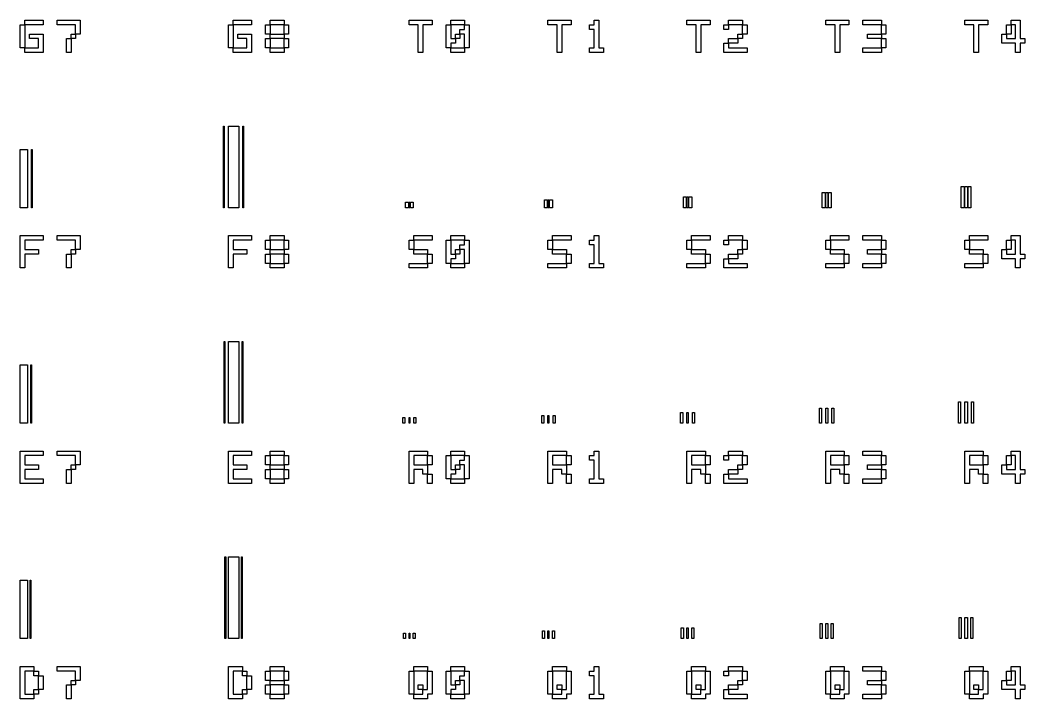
# Model space of a CAD drawing. Extents: x 0 to 3000, y 0 to 2000.
# Drawn here: x 750 to 1473, y 492 to 980 of the extents above; entities that cross this region are included whole.
import ezdxf

# ---------------------------------------------------------------- set-up
doc = ezdxf.new("R2010")
doc.units = 0
doc.layers.add('L1D0', color=1, linetype='CONTINUOUS')

msp = doc.modelspace()

# ---------------------------------------------------------------- linework, layer by layer
at = {"layer": 'L1D0'}
for points in [[(750, 960), (750, 963.333), (750, 966.667), (750, 970), (750, 973.333), (750, 976.667), (753.333, 976.667), (753.333, 973.333), (753.333, 970), (753.333, 966.667), (753.333, 963.333), (753.333, 960)], [(753.333, 976.667), (753.333, 980), (756.667, 980), (760, 980), (763.333, 980), (766.667, 980), (766.667, 976.667), (763.333, 976.667), (760, 976.667), (756.667, 976.667)], [(790, 970), (790, 973.333), (790, 976.667), (786.667, 976.667), (783.333, 976.667), (780, 976.667), (776.667, 976.667), (776.667, 980), (780, 980), (783.333, 980), (786.667, 980), (790, 980), (793.333, 980), (793.333, 976.667), (793.333, 973.333), (793.333, 970)], [(900, 960), (900, 963.333), (900, 966.667), (900, 970), (900, 973.333), (900, 976.667), (903.333, 976.667), (903.333, 973.333), (903.333, 970), (903.333, 966.667), (903.333, 963.333), (903.333, 960)], [(903.333, 976.667), (903.333, 980), (906.667, 980), (910, 980), (913.333, 980), (916.667, 980), (916.667, 976.667), (913.333, 976.667), (910, 976.667), (906.667, 976.667)], [(926.667, 970), (926.667, 973.333), (926.667, 976.667), (930, 976.667), (930, 973.333), (930, 970)], [(930, 976.667), (930, 980), (933.333, 980), (936.667, 980), (940, 980), (940, 976.667), (936.667, 976.667), (933.333, 976.667)], [(940, 970), (940, 973.333), (940, 976.667), (943.333, 976.667), (943.333, 973.333), (943.333, 970)], [(1036.667, 956.667), (1036.667, 960), (1036.667, 963.333), (1036.667, 966.667), (1036.667, 970), (1036.667, 973.333), (1036.667, 976.667), (1033.333, 976.667), (1030, 976.667), (1030, 980), (1033.333, 980), (1036.667, 980), (1040, 980), (1043.333, 980), (1046.667, 980), (1046.667, 976.667), (1043.333, 976.667), (1040, 976.667), (1040, 973.333), (1040, 970), (1040, 966.667), (1040, 963.333), (1040, 960), (1040, 956.667)], [(1056.667, 960), (1056.667, 963.333), (1056.667, 966.667), (1056.667, 970), (1056.667, 973.333), (1056.667, 976.667), (1060, 976.667), (1060, 973.333), (1060, 970), (1060, 966.667), (1063.333, 966.667), (1063.333, 963.333), (1060, 963.333), (1060, 960)], [(1060, 976.667), (1060, 980), (1063.333, 980), (1066.667, 980), (1070, 980), (1070, 976.667), (1066.667, 976.667), (1063.333, 976.667)], [(1070, 960), (1070, 963.333), (1070, 966.667), (1070, 970), (1066.667, 970), (1066.667, 973.333), (1070, 973.333), (1070, 976.667), (1073.333, 976.667), (1073.333, 973.333), (1073.333, 970), (1073.333, 966.667), (1073.333, 963.333), (1073.333, 960)], [(1136.667, 956.667), (1136.667, 960), (1136.667, 963.333), (1136.667, 966.667), (1136.667, 970), (1136.667, 973.333), (1136.667, 976.667), (1133.333, 976.667), (1130, 976.667), (1130, 980), (1133.333, 980), (1136.667, 980), (1140, 980), (1143.333, 980), (1146.667, 980), (1146.667, 976.667), (1143.333, 976.667), (1140, 976.667), (1140, 973.333), (1140, 970), (1140, 966.667), (1140, 963.333), (1140, 960), (1140, 956.667)], [(1160, 956.667), (1160, 960), (1163.333, 960), (1163.333, 963.333), (1163.333, 966.667), (1163.333, 970), (1163.333, 973.333), (1160, 973.333), (1160, 976.667), (1163.333, 976.667), (1163.333, 980), (1166.667, 980), (1166.667, 976.667), (1166.667, 973.333), (1166.667, 970), (1166.667, 966.667), (1166.667, 963.333), (1166.667, 960), (1170, 960), (1170, 956.667), (1166.667, 956.667), (1163.333, 956.667)], [(1236.667, 956.667), (1236.667, 960), (1236.667, 963.333), (1236.667, 966.667), (1236.667, 970), (1236.667, 973.333), (1236.667, 976.667), (1233.333, 976.667), (1230, 976.667), (1230, 980), (1233.333, 980), (1236.667, 980), (1240, 980), (1243.333, 980), (1246.667, 980), (1246.667, 976.667), (1243.333, 976.667), (1240, 976.667), (1240, 973.333), (1240, 970), (1240, 966.667), (1240, 963.333), (1240, 960), (1240, 956.667)], [(1256.667, 973.333), (1256.667, 976.667), (1260, 976.667), (1260, 973.333)], [(1260, 976.667), (1260, 980), (1263.333, 980), (1266.667, 980), (1270, 980), (1270, 976.667), (1266.667, 976.667), (1263.333, 976.667)], [(1270, 970), (1270, 973.333), (1270, 976.667), (1273.333, 976.667), (1273.333, 973.333), (1273.333, 970)], [(1336.667, 956.667), (1336.667, 960), (1336.667, 963.333), (1336.667, 966.667), (1336.667, 970), (1336.667, 973.333), (1336.667, 976.667), (1333.333, 976.667), (1330, 976.667), (1330, 980), (1333.333, 980), (1336.667, 980), (1340, 980), (1343.333, 980), (1346.667, 980), (1346.667, 976.667), (1343.333, 976.667), (1340, 976.667), (1340, 973.333), (1340, 970), (1340, 966.667), (1340, 963.333), (1340, 960), (1340, 956.667)], [(1356.667, 976.667), (1356.667, 980), (1360, 980), (1363.333, 980), (1366.667, 980), (1370, 980), (1370, 976.667), (1366.667, 976.667), (1363.333, 976.667), (1360, 976.667)], [(1370, 970), (1370, 973.333), (1370, 976.667), (1373.333, 976.667), (1373.333, 973.333), (1373.333, 970)], [(1436.667, 956.667), (1436.667, 960), (1436.667, 963.333), (1436.667, 966.667), (1436.667, 970), (1436.667, 973.333), (1436.667, 976.667), (1433.333, 976.667), (1430, 976.667), (1430, 980), (1433.333, 980), (1436.667, 980), (1440, 980), (1443.333, 980), (1446.667, 980), (1446.667, 976.667), (1443.333, 976.667), (1440, 976.667), (1440, 973.333), (1440, 970), (1440, 966.667), (1440, 963.333), (1440, 960), (1440, 956.667)], [(1466.667, 956.667), (1466.667, 960), (1466.667, 963.333), (1463.333, 963.333), (1460, 963.333), (1456.667, 963.333), (1456.667, 966.667), (1456.667, 970), (1460, 970), (1460, 966.667), (1463.333, 966.667), (1466.667, 966.667), (1466.667, 970), (1466.667, 973.333), (1466.667, 976.667), (1463.333, 976.667), (1463.333, 980), (1466.667, 980), (1470, 980), (1470, 976.667), (1470, 973.333), (1470, 970), (1470, 966.667), (1473.333, 966.667), (1473.333, 963.333), (1470, 963.333), (1470, 960), (1470, 956.667)], [(1460, 970), (1460, 973.333), (1460, 976.667), (1463.333, 976.667), (1463.333, 973.333), (1463.333, 970)], [(753.333, 956.667), (753.333, 960), (756.667, 960), (760, 960), (763.333, 960), (763.333, 963.333), (763.333, 966.667), (760, 966.667), (756.667, 966.667), (756.667, 970), (760, 970), (763.333, 970), (766.667, 970), (766.667, 966.667), (766.667, 963.333), (766.667, 960), (766.667, 956.667), (763.333, 956.667), (760, 956.667), (756.667, 956.667)], [(786.667, 966.667), (786.667, 970), (790, 970), (790, 966.667)], [(903.333, 956.667), (903.333, 960), (906.667, 960), (910, 960), (913.333, 960), (913.333, 963.333), (913.333, 966.667), (910, 966.667), (906.667, 966.667), (906.667, 970), (910, 970), (913.333, 970), (916.667, 970), (916.667, 966.667), (916.667, 963.333), (916.667, 960), (916.667, 956.667), (913.333, 956.667), (910, 956.667), (906.667, 956.667)], [(930, 966.667), (930, 970), (933.333, 970), (936.667, 970), (940, 970), (940, 966.667), (936.667, 966.667), (933.333, 966.667)], [(1063.333, 966.667), (1063.333, 970), (1066.667, 970), (1066.667, 966.667)], [(1266.667, 966.667), (1266.667, 970), (1270, 970), (1270, 966.667)], [(1360, 966.667), (1360, 970), (1363.333, 970), (1366.667, 970), (1370, 970), (1370, 966.667), (1366.667, 966.667), (1363.333, 966.667)], [(783.333, 956.667), (783.333, 960), (783.333, 963.333), (783.333, 966.667), (786.667, 966.667), (786.667, 963.333), (786.667, 960), (786.667, 956.667)], [(926.667, 960), (926.667, 963.333), (926.667, 966.667), (930, 966.667), (930, 963.333), (930, 960)], [(940, 960), (940, 963.333), (940, 966.667), (943.333, 966.667), (943.333, 963.333), (943.333, 960)], [(1256.667, 956.667), (1256.667, 960), (1256.667, 963.333), (1260, 963.333), (1260, 960), (1263.333, 960), (1266.667, 960), (1270, 960), (1273.333, 960), (1273.333, 956.667), (1270, 956.667), (1266.667, 956.667), (1263.333, 956.667), (1260, 956.667)], [(1260, 963.333), (1260, 966.667), (1263.333, 966.667), (1266.667, 966.667), (1266.667, 963.333), (1263.333, 963.333)], [(1370, 960), (1370, 963.333), (1370, 966.667), (1373.333, 966.667), (1373.333, 963.333), (1373.333, 960)], [(930, 956.667), (930, 960), (933.333, 960), (936.667, 960), (940, 960), (940, 956.667), (936.667, 956.667), (933.333, 956.667)], [(1060, 956.667), (1060, 960), (1063.333, 960), (1066.667, 960), (1070, 960), (1070, 956.667), (1066.667, 956.667), (1063.333, 956.667)], [(1356.667, 956.667), (1356.667, 960), (1360, 960), (1363.333, 960), (1366.667, 960), (1370, 960), (1370, 956.667), (1366.667, 956.667), (1363.333, 956.667), (1360, 956.667)], [(896.5, 845), (896.5, 903.8), (897, 903.8), (897, 845)], [(900, 845), (900, 903.8), (907.4, 903.8), (907.4, 845)], [(910.4, 845), (910.4, 903.8), (910.9, 903.8), (910.9, 845)], [(750, 845), (750, 887), (755.3, 887), (755.3, 845)], [(758.3, 845), (758.3, 887), (758.8, 887), (758.8, 845)], [(1327.5, 845), (1327.5, 855.9), (1329.5, 855.9), (1329.5, 845)], [(1330, 845), (1330, 855.9), (1331.4, 855.9), (1331.4, 845)], [(1331.9, 845), (1331.9, 855.9), (1333.9, 855.9), (1333.9, 845)], [(1427.5, 845), (1427.5, 860.3), (1429.5, 860.3), (1429.5, 845)], [(1430, 845), (1430, 860.3), (1431.9, 860.3), (1431.9, 845)], [(1432.4, 845), (1432.4, 860.3), (1434.4, 860.3), (1434.4, 845)], [(1027.5, 845), (1027.5, 849), (1029.5, 849), (1029.5, 845)], [(1030, 845), (1030, 849), (1030.5, 849), (1030.5, 845)], [(1031, 845), (1031, 849), (1033, 849), (1033, 845)], [(1127.5, 845), (1127.5, 850.6), (1129.5, 850.6), (1129.5, 845)], [(1130, 845), (1130, 850.6), (1130.7, 850.6), (1130.7, 845)], [(1131.2, 845), (1131.2, 850.6), (1133.2, 850.6), (1133.2, 845)], [(1227.5, 845), (1227.5, 852.8), (1229.5, 852.8), (1229.5, 845)], [(1230, 845), (1230, 852.8), (1231, 852.8), (1231, 845)], [(1231.5, 845), (1231.5, 852.8), (1233.5, 852.8), (1233.5, 845)], [(750, 801.667), (750, 805), (750, 808.333), (750, 811.667), (750, 815), (750, 818.333), (750, 821.667), (750, 825), (753.333, 825), (756.667, 825), (760, 825), (763.333, 825), (766.667, 825), (766.667, 821.667), (763.333, 821.667), (760, 821.667), (756.667, 821.667), (753.333, 821.667), (753.333, 818.333), (753.333, 815), (756.667, 815), (760, 815), (763.333, 815), (763.333, 811.667), (760, 811.667), (756.667, 811.667), (753.333, 811.667), (753.333, 808.333), (753.333, 805), (753.333, 801.667)], [(790, 815), (790, 818.333), (790, 821.667), (786.667, 821.667), (783.333, 821.667), (780, 821.667), (776.667, 821.667), (776.667, 825), (780, 825), (783.333, 825), (786.667, 825), (790, 825), (793.333, 825), (793.333, 821.667), (793.333, 818.333), (793.333, 815)], [(900, 801.667), (900, 805), (900, 808.333), (900, 811.667), (900, 815), (900, 818.333), (900, 821.667), (900, 825), (903.333, 825), (906.667, 825), (910, 825), (913.333, 825), (916.667, 825), (916.667, 821.667), (913.333, 821.667), (910, 821.667), (906.667, 821.667), (903.333, 821.667), (903.333, 818.333), (903.333, 815), (906.667, 815), (910, 815), (913.333, 815), (913.333, 811.667), (910, 811.667), (906.667, 811.667), (903.333, 811.667), (903.333, 808.333), (903.333, 805), (903.333, 801.667)], [(930, 821.667), (930, 825), (933.333, 825), (936.667, 825), (940, 825), (940, 821.667), (936.667, 821.667), (933.333, 821.667)], [(1033.333, 821.667), (1033.333, 825), (1036.667, 825), (1040, 825), (1043.333, 825), (1046.667, 825), (1046.667, 821.667), (1043.333, 821.667), (1040, 821.667), (1036.667, 821.667)], [(1060, 821.667), (1060, 825), (1063.333, 825), (1066.667, 825), (1070, 825), (1070, 821.667), (1066.667, 821.667), (1063.333, 821.667)], [(1133.333, 821.667), (1133.333, 825), (1136.667, 825), (1140, 825), (1143.333, 825), (1146.667, 825), (1146.667, 821.667), (1143.333, 821.667), (1140, 821.667), (1136.667, 821.667)], [(1160, 801.667), (1160, 805), (1163.333, 805), (1163.333, 808.333), (1163.333, 811.667), (1163.333, 815), (1163.333, 818.333), (1160, 818.333), (1160, 821.667), (1163.333, 821.667), (1163.333, 825), (1166.667, 825), (1166.667, 821.667), (1166.667, 818.333), (1166.667, 815), (1166.667, 811.667), (1166.667, 808.333), (1166.667, 805), (1170, 805), (1170, 801.667), (1166.667, 801.667), (1163.333, 801.667)], [(1233.333, 821.667), (1233.333, 825), (1236.667, 825), (1240, 825), (1243.333, 825), (1246.667, 825), (1246.667, 821.667), (1243.333, 821.667), (1240, 821.667), (1236.667, 821.667)], [(1260, 821.667), (1260, 825), (1263.333, 825), (1266.667, 825), (1270, 825), (1270, 821.667), (1266.667, 821.667), (1263.333, 821.667)], [(1333.333, 821.667), (1333.333, 825), (1336.667, 825), (1340, 825), (1343.333, 825), (1346.667, 825), (1346.667, 821.667), (1343.333, 821.667), (1340, 821.667), (1336.667, 821.667)], [(1356.667, 821.667), (1356.667, 825), (1360, 825), (1363.333, 825), (1366.667, 825), (1370, 825), (1370, 821.667), (1366.667, 821.667), (1363.333, 821.667), (1360, 821.667)], [(1433.333, 821.667), (1433.333, 825), (1436.667, 825), (1440, 825), (1443.333, 825), (1446.667, 825), (1446.667, 821.667), (1443.333, 821.667), (1440, 821.667), (1436.667, 821.667)], [(1466.667, 801.667), (1466.667, 805), (1466.667, 808.333), (1463.333, 808.333), (1460, 808.333), (1456.667, 808.333), (1456.667, 811.667), (1456.667, 815), (1460, 815), (1460, 811.667), (1463.333, 811.667), (1466.667, 811.667), (1466.667, 815), (1466.667, 818.333), (1466.667, 821.667), (1463.333, 821.667), (1463.333, 825), (1466.667, 825), (1470, 825), (1470, 821.667), (1470, 818.333), (1470, 815), (1470, 811.667), (1473.333, 811.667), (1473.333, 808.333), (1470, 808.333), (1470, 805), (1470, 801.667)], [(926.667, 815), (926.667, 818.333), (926.667, 821.667), (930, 821.667), (930, 818.333), (930, 815)], [(940, 815), (940, 818.333), (940, 821.667), (943.333, 821.667), (943.333, 818.333), (943.333, 815)], [(1030, 815), (1030, 818.333), (1030, 821.667), (1033.333, 821.667), (1033.333, 818.333), (1033.333, 815)], [(1056.667, 805), (1056.667, 808.333), (1056.667, 811.667), (1056.667, 815), (1056.667, 818.333), (1056.667, 821.667), (1060, 821.667), (1060, 818.333), (1060, 815), (1060, 811.667), (1063.333, 811.667), (1063.333, 808.333), (1060, 808.333), (1060, 805)], [(1070, 805), (1070, 808.333), (1070, 811.667), (1070, 815), (1066.667, 815), (1066.667, 818.333), (1070, 818.333), (1070, 821.667), (1073.333, 821.667), (1073.333, 818.333), (1073.333, 815), (1073.333, 811.667), (1073.333, 808.333), (1073.333, 805)], [(1130, 815), (1130, 818.333), (1130, 821.667), (1133.333, 821.667), (1133.333, 818.333), (1133.333, 815)], [(1230, 815), (1230, 818.333), (1230, 821.667), (1233.333, 821.667), (1233.333, 818.333), (1233.333, 815)], [(1256.667, 818.333), (1256.667, 821.667), (1260, 821.667), (1260, 818.333)], [(1270, 815), (1270, 818.333), (1270, 821.667), (1273.333, 821.667), (1273.333, 818.333), (1273.333, 815)], [(1330, 815), (1330, 818.333), (1330, 821.667), (1333.333, 821.667), (1333.333, 818.333), (1333.333, 815)], [(1370, 815), (1370, 818.333), (1370, 821.667), (1373.333, 821.667), (1373.333, 818.333), (1373.333, 815)], [(1430, 815), (1430, 818.333), (1430, 821.667), (1433.333, 821.667), (1433.333, 818.333), (1433.333, 815)], [(1460, 815), (1460, 818.333), (1460, 821.667), (1463.333, 821.667), (1463.333, 818.333), (1463.333, 815)], [(783.333, 801.667), (783.333, 805), (783.333, 808.333), (783.333, 811.667), (786.667, 811.667), (786.667, 808.333), (786.667, 805), (786.667, 801.667)], [(786.667, 811.667), (786.667, 815), (790, 815), (790, 811.667)], [(926.667, 805), (926.667, 808.333), (926.667, 811.667), (930, 811.667), (930, 808.333), (930, 805)], [(930, 811.667), (930, 815), (933.333, 815), (936.667, 815), (940, 815), (940, 811.667), (936.667, 811.667), (933.333, 811.667)], [(940, 805), (940, 808.333), (940, 811.667), (943.333, 811.667), (943.333, 808.333), (943.333, 805)], [(1033.333, 811.667), (1033.333, 815), (1036.667, 815), (1040, 815), (1043.333, 815), (1043.333, 811.667), (1040, 811.667), (1036.667, 811.667)], [(1043.333, 805), (1043.333, 808.333), (1043.333, 811.667), (1046.667, 811.667), (1046.667, 808.333), (1046.667, 805)], [(1063.333, 811.667), (1063.333, 815), (1066.667, 815), (1066.667, 811.667)], [(1133.333, 811.667), (1133.333, 815), (1136.667, 815), (1140, 815), (1143.333, 815), (1143.333, 811.667), (1140, 811.667), (1136.667, 811.667)], [(1143.333, 805), (1143.333, 808.333), (1143.333, 811.667), (1146.667, 811.667), (1146.667, 808.333), (1146.667, 805)], [(1233.333, 811.667), (1233.333, 815), (1236.667, 815), (1240, 815), (1243.333, 815), (1243.333, 811.667), (1240, 811.667), (1236.667, 811.667)], [(1243.333, 805), (1243.333, 808.333), (1243.333, 811.667), (1246.667, 811.667), (1246.667, 808.333), (1246.667, 805)], [(1260, 808.333), (1260, 811.667), (1263.333, 811.667), (1266.667, 811.667), (1266.667, 808.333), (1263.333, 808.333)], [(1266.667, 811.667), (1266.667, 815), (1270, 815), (1270, 811.667)], [(1333.333, 811.667), (1333.333, 815), (1336.667, 815), (1340, 815), (1343.333, 815), (1343.333, 811.667), (1340, 811.667), (1336.667, 811.667)], [(1343.333, 805), (1343.333, 808.333), (1343.333, 811.667), (1346.667, 811.667), (1346.667, 808.333), (1346.667, 805)], [(1360, 811.667), (1360, 815), (1363.333, 815), (1366.667, 815), (1370, 815), (1370, 811.667), (1366.667, 811.667), (1363.333, 811.667)], [(1370, 805), (1370, 808.333), (1370, 811.667), (1373.333, 811.667), (1373.333, 808.333), (1373.333, 805)], [(1433.333, 811.667), (1433.333, 815), (1436.667, 815), (1440, 815), (1443.333, 815), (1443.333, 811.667), (1440, 811.667), (1436.667, 811.667)], [(1443.333, 805), (1443.333, 808.333), (1443.333, 811.667), (1446.667, 811.667), (1446.667, 808.333), (1446.667, 805)], [(930, 801.667), (930, 805), (933.333, 805), (936.667, 805), (940, 805), (940, 801.667), (936.667, 801.667), (933.333, 801.667)], [(1030, 801.667), (1030, 805), (1033.333, 805), (1036.667, 805), (1040, 805), (1043.333, 805), (1043.333, 801.667), (1040, 801.667), (1036.667, 801.667), (1033.333, 801.667)], [(1060, 801.667), (1060, 805), (1063.333, 805), (1066.667, 805), (1070, 805), (1070, 801.667), (1066.667, 801.667), (1063.333, 801.667)], [(1130, 801.667), (1130, 805), (1133.333, 805), (1136.667, 805), (1140, 805), (1143.333, 805), (1143.333, 801.667), (1140, 801.667), (1136.667, 801.667), (1133.333, 801.667)], [(1230, 801.667), (1230, 805), (1233.333, 805), (1236.667, 805), (1240, 805), (1243.333, 805), (1243.333, 801.667), (1240, 801.667), (1236.667, 801.667), (1233.333, 801.667)], [(1256.667, 801.667), (1256.667, 805), (1256.667, 808.333), (1260, 808.333), (1260, 805), (1263.333, 805), (1266.667, 805), (1270, 805), (1273.333, 805), (1273.333, 801.667), (1270, 801.667), (1266.667, 801.667), (1263.333, 801.667), (1260, 801.667)], [(1330, 801.667), (1330, 805), (1333.333, 805), (1336.667, 805), (1340, 805), (1343.333, 805), (1343.333, 801.667), (1340, 801.667), (1336.667, 801.667), (1333.333, 801.667)], [(1356.667, 801.667), (1356.667, 805), (1360, 805), (1363.333, 805), (1366.667, 805), (1370, 805), (1370, 801.667), (1366.667, 801.667), (1363.333, 801.667), (1360, 801.667)], [(1430, 801.667), (1430, 805), (1433.333, 805), (1436.667, 805), (1440, 805), (1443.333, 805), (1443.333, 801.667), (1440, 801.667), (1436.667, 801.667), (1433.333, 801.667)], [(897, 690), (897, 748.8), (897.5, 748.8), (897.5, 690)], [(900, 690), (900, 748.8), (907.4, 748.8), (907.4, 690)], [(909.9, 690), (909.9, 748.8), (910.4, 748.8), (910.4, 690)], [(750, 690), (750, 732), (755.3, 732), (755.3, 690)], [(757.8, 690), (757.8, 732), (758.3, 732), (758.3, 690)], [(1425.5, 690), (1425.5, 705.3), (1427, 705.3), (1427, 690)], [(1430, 690), (1430, 705.3), (1431.9, 705.3), (1431.9, 690)], [(1434.9, 690), (1434.9, 705.3), (1436.4, 705.3), (1436.4, 690)], [(1125.5, 690), (1125.5, 695.6), (1127, 695.6), (1127, 690)], [(1130, 690), (1130, 695.6), (1130.7, 695.6), (1130.7, 690)], [(1133.7, 690), (1133.7, 695.6), (1135.2, 695.6), (1135.2, 690)], [(1225.5, 690), (1225.5, 697.8), (1227, 697.8), (1227, 690)], [(1230, 690), (1230, 697.8), (1231, 697.8), (1231, 690)], [(1234, 690), (1234, 697.8), (1235.5, 697.8), (1235.5, 690)], [(1325.5, 690), (1325.5, 700.9), (1327, 700.9), (1327, 690)], [(1330, 690), (1330, 700.9), (1331.4, 700.9), (1331.4, 690)], [(1334.4, 690), (1334.4, 700.9), (1335.9, 700.9), (1335.9, 690)], [(1025.5, 690), (1025.5, 694), (1027, 694), (1027, 690)], [(1030, 690), (1030, 694), (1030.5, 694), (1030.5, 690)], [(1033.5, 690), (1033.5, 694), (1035, 694), (1035, 690)], [(750, 646.667), (750, 650), (750, 653.333), (750, 656.667), (750, 660), (750, 663.333), (750, 666.667), (750, 670), (753.333, 670), (756.667, 670), (760, 670), (763.333, 670), (766.667, 670), (766.667, 666.667), (763.333, 666.667), (760, 666.667), (756.667, 666.667), (753.333, 666.667), (753.333, 663.333), (753.333, 660), (756.667, 660), (760, 660), (763.333, 660), (763.333, 656.667), (760, 656.667), (756.667, 656.667), (753.333, 656.667), (753.333, 653.333), (753.333, 650), (756.667, 650), (760, 650), (763.333, 650), (766.667, 650), (766.667, 646.667), (763.333, 646.667), (760, 646.667), (756.667, 646.667), (753.333, 646.667)], [(790, 660), (790, 663.333), (790, 666.667), (786.667, 666.667), (783.333, 666.667), (780, 666.667), (776.667, 666.667), (776.667, 670), (780, 670), (783.333, 670), (786.667, 670), (790, 670), (793.333, 670), (793.333, 666.667), (793.333, 663.333), (793.333, 660)], [(900, 646.667), (900, 650), (900, 653.333), (900, 656.667), (900, 660), (900, 663.333), (900, 666.667), (900, 670), (903.333, 670), (906.667, 670), (910, 670), (913.333, 670), (916.667, 670), (916.667, 666.667), (913.333, 666.667), (910, 666.667), (906.667, 666.667), (903.333, 666.667), (903.333, 663.333), (903.333, 660), (906.667, 660), (910, 660), (913.333, 660), (913.333, 656.667), (910, 656.667), (906.667, 656.667), (903.333, 656.667), (903.333, 653.333), (903.333, 650), (906.667, 650), (910, 650), (913.333, 650), (916.667, 650), (916.667, 646.667), (913.333, 646.667), (910, 646.667), (906.667, 646.667), (903.333, 646.667)], [(926.667, 660), (926.667, 663.333), (926.667, 666.667), (930, 666.667), (930, 663.333), (930, 660)], [(930, 666.667), (930, 670), (933.333, 670), (936.667, 670), (940, 670), (940, 666.667), (936.667, 666.667), (933.333, 666.667)], [(940, 660), (940, 663.333), (940, 666.667), (943.333, 666.667), (943.333, 663.333), (943.333, 660)], [(1030, 646.667), (1030, 650), (1030, 653.333), (1030, 656.667), (1030, 660), (1030, 663.333), (1030, 666.667), (1030, 670), (1033.333, 670), (1036.667, 670), (1040, 670), (1043.333, 670), (1043.333, 666.667), (1040, 666.667), (1036.667, 666.667), (1033.333, 666.667), (1033.333, 663.333), (1033.333, 660), (1036.667, 660), (1040, 660), (1043.333, 660), (1043.333, 656.667), (1043.333, 653.333), (1040, 653.333), (1040, 656.667), (1036.667, 656.667), (1033.333, 656.667), (1033.333, 653.333), (1033.333, 650), (1033.333, 646.667)], [(1043.333, 660), (1043.333, 663.333), (1043.333, 666.667), (1046.667, 666.667), (1046.667, 663.333), (1046.667, 660)], [(1056.667, 650), (1056.667, 653.333), (1056.667, 656.667), (1056.667, 660), (1056.667, 663.333), (1056.667, 666.667), (1060, 666.667), (1060, 663.333), (1060, 660), (1060, 656.667), (1063.333, 656.667), (1063.333, 653.333), (1060, 653.333), (1060, 650)], [(1060, 666.667), (1060, 670), (1063.333, 670), (1066.667, 670), (1070, 670), (1070, 666.667), (1066.667, 666.667), (1063.333, 666.667)], [(1070, 650), (1070, 653.333), (1070, 656.667), (1070, 660), (1066.667, 660), (1066.667, 663.333), (1070, 663.333), (1070, 666.667), (1073.333, 666.667), (1073.333, 663.333), (1073.333, 660), (1073.333, 656.667), (1073.333, 653.333), (1073.333, 650)], [(1130, 646.667), (1130, 650), (1130, 653.333), (1130, 656.667), (1130, 660), (1130, 663.333), (1130, 666.667), (1130, 670), (1133.333, 670), (1136.667, 670), (1140, 670), (1143.333, 670), (1143.333, 666.667), (1140, 666.667), (1136.667, 666.667), (1133.333, 666.667), (1133.333, 663.333), (1133.333, 660), (1136.667, 660), (1140, 660), (1143.333, 660), (1143.333, 656.667), (1143.333, 653.333), (1140, 653.333), (1140, 656.667), (1136.667, 656.667), (1133.333, 656.667), (1133.333, 653.333), (1133.333, 650), (1133.333, 646.667)], [(1143.333, 660), (1143.333, 663.333), (1143.333, 666.667), (1146.667, 666.667), (1146.667, 663.333), (1146.667, 660)], [(1160, 646.667), (1160, 650), (1163.333, 650), (1163.333, 653.333), (1163.333, 656.667), (1163.333, 660), (1163.333, 663.333), (1160, 663.333), (1160, 666.667), (1163.333, 666.667), (1163.333, 670), (1166.667, 670), (1166.667, 666.667), (1166.667, 663.333), (1166.667, 660), (1166.667, 656.667), (1166.667, 653.333), (1166.667, 650), (1170, 650), (1170, 646.667), (1166.667, 646.667), (1163.333, 646.667)], [(1230, 646.667), (1230, 650), (1230, 653.333), (1230, 656.667), (1230, 660), (1230, 663.333), (1230, 666.667), (1230, 670), (1233.333, 670), (1236.667, 670), (1240, 670), (1243.333, 670), (1243.333, 666.667), (1240, 666.667), (1236.667, 666.667), (1233.333, 666.667), (1233.333, 663.333), (1233.333, 660), (1236.667, 660), (1240, 660), (1243.333, 660), (1243.333, 656.667), (1243.333, 653.333), (1240, 653.333), (1240, 656.667), (1236.667, 656.667), (1233.333, 656.667), (1233.333, 653.333), (1233.333, 650), (1233.333, 646.667)], [(1243.333, 660), (1243.333, 663.333), (1243.333, 666.667), (1246.667, 666.667), (1246.667, 663.333), (1246.667, 660)], [(1256.667, 663.333), (1256.667, 666.667), (1260, 666.667), (1260, 663.333)], [(1260, 666.667), (1260, 670), (1263.333, 670), (1266.667, 670), (1270, 670), (1270, 666.667), (1266.667, 666.667), (1263.333, 666.667)], [(1270, 660), (1270, 663.333), (1270, 666.667), (1273.333, 666.667), (1273.333, 663.333), (1273.333, 660)], [(1330, 646.667), (1330, 650), (1330, 653.333), (1330, 656.667), (1330, 660), (1330, 663.333), (1330, 666.667), (1330, 670), (1333.333, 670), (1336.667, 670), (1340, 670), (1343.333, 670), (1343.333, 666.667), (1340, 666.667), (1336.667, 666.667), (1333.333, 666.667), (1333.333, 663.333), (1333.333, 660), (1336.667, 660), (1340, 660), (1343.333, 660), (1343.333, 656.667), (1343.333, 653.333), (1340, 653.333), (1340, 656.667), (1336.667, 656.667), (1333.333, 656.667), (1333.333, 653.333), (1333.333, 650), (1333.333, 646.667)], [(1343.333, 660), (1343.333, 663.333), (1343.333, 666.667), (1346.667, 666.667), (1346.667, 663.333), (1346.667, 660)], [(1356.667, 666.667), (1356.667, 670), (1360, 670), (1363.333, 670), (1366.667, 670), (1370, 670), (1370, 666.667), (1366.667, 666.667), (1363.333, 666.667), (1360, 666.667)], [(1370, 660), (1370, 663.333), (1370, 666.667), (1373.333, 666.667), (1373.333, 663.333), (1373.333, 660)], [(1430, 646.667), (1430, 650), (1430, 653.333), (1430, 656.667), (1430, 660), (1430, 663.333), (1430, 666.667), (1430, 670), (1433.333, 670), (1436.667, 670), (1440, 670), (1443.333, 670), (1443.333, 666.667), (1440, 666.667), (1436.667, 666.667), (1433.333, 666.667), (1433.333, 663.333), (1433.333, 660), (1436.667, 660), (1440, 660), (1443.333, 660), (1443.333, 656.667), (1443.333, 653.333), (1440, 653.333), (1440, 656.667), (1436.667, 656.667), (1433.333, 656.667), (1433.333, 653.333), (1433.333, 650), (1433.333, 646.667)], [(1443.333, 660), (1443.333, 663.333), (1443.333, 666.667), (1446.667, 666.667), (1446.667, 663.333), (1446.667, 660)], [(1466.667, 646.667), (1466.667, 650), (1466.667, 653.333), (1463.333, 653.333), (1460, 653.333), (1456.667, 653.333), (1456.667, 656.667), (1456.667, 660), (1460, 660), (1460, 656.667), (1463.333, 656.667), (1466.667, 656.667), (1466.667, 660), (1466.667, 663.333), (1466.667, 666.667), (1463.333, 666.667), (1463.333, 670), (1466.667, 670), (1470, 670), (1470, 666.667), (1470, 663.333), (1470, 660), (1470, 656.667), (1473.333, 656.667), (1473.333, 653.333), (1470, 653.333), (1470, 650), (1470, 646.667)], [(1460, 660), (1460, 663.333), (1460, 666.667), (1463.333, 666.667), (1463.333, 663.333), (1463.333, 660)], [(786.667, 656.667), (786.667, 660), (790, 660), (790, 656.667)], [(930, 656.667), (930, 660), (933.333, 660), (936.667, 660), (940, 660), (940, 656.667), (936.667, 656.667), (933.333, 656.667)], [(1063.333, 656.667), (1063.333, 660), (1066.667, 660), (1066.667, 656.667)], [(1266.667, 656.667), (1266.667, 660), (1270, 660), (1270, 656.667)], [(1360, 656.667), (1360, 660), (1363.333, 660), (1366.667, 660), (1370, 660), (1370, 656.667), (1366.667, 656.667), (1363.333, 656.667)], [(783.333, 646.667), (783.333, 650), (783.333, 653.333), (783.333, 656.667), (786.667, 656.667), (786.667, 653.333), (786.667, 650), (786.667, 646.667)], [(926.667, 650), (926.667, 653.333), (926.667, 656.667), (930, 656.667), (930, 653.333), (930, 650)], [(940, 650), (940, 653.333), (940, 656.667), (943.333, 656.667), (943.333, 653.333), (943.333, 650)], [(1043.333, 646.667), (1043.333, 650), (1043.333, 653.333), (1046.667, 653.333), (1046.667, 650), (1046.667, 646.667)], [(1143.333, 646.667), (1143.333, 650), (1143.333, 653.333), (1146.667, 653.333), (1146.667, 650), (1146.667, 646.667)], [(1243.333, 646.667), (1243.333, 650), (1243.333, 653.333), (1246.667, 653.333), (1246.667, 650), (1246.667, 646.667)], [(1256.667, 646.667), (1256.667, 650), (1256.667, 653.333), (1260, 653.333), (1260, 650), (1263.333, 650), (1266.667, 650), (1270, 650), (1273.333, 650), (1273.333, 646.667), (1270, 646.667), (1266.667, 646.667), (1263.333, 646.667), (1260, 646.667)], [(1260, 653.333), (1260, 656.667), (1263.333, 656.667), (1266.667, 656.667), (1266.667, 653.333), (1263.333, 653.333)], [(1343.333, 646.667), (1343.333, 650), (1343.333, 653.333), (1346.667, 653.333), (1346.667, 650), (1346.667, 646.667)], [(1370, 650), (1370, 653.333), (1370, 656.667), (1373.333, 656.667), (1373.333, 653.333), (1373.333, 650)], [(1443.333, 646.667), (1443.333, 650), (1443.333, 653.333), (1446.667, 653.333), (1446.667, 650), (1446.667, 646.667)], [(930, 646.667), (930, 650), (933.333, 650), (936.667, 650), (940, 650), (940, 646.667), (936.667, 646.667), (933.333, 646.667)], [(1060, 646.667), (1060, 650), (1063.333, 650), (1066.667, 650), (1070, 650), (1070, 646.667), (1066.667, 646.667), (1063.333, 646.667)], [(1356.667, 646.667), (1356.667, 650), (1360, 650), (1363.333, 650), (1366.667, 650), (1370, 650), (1370, 646.667), (1366.667, 646.667), (1363.333, 646.667), (1360, 646.667)], [(897.5, 535), (897.5, 593.8), (898, 593.8), (898, 535)], [(900, 535), (900, 593.8), (907.4, 593.8), (907.4, 535)], [(909.4, 535), (909.4, 593.8), (909.9, 593.8), (909.9, 535)], [(750, 535), (750, 577), (755.3, 577), (755.3, 535)], [(757.3, 535), (757.3, 577), (757.8, 577), (757.8, 535)], [(1426, 535), (1426, 550.3), (1427.5, 550.3), (1427.5, 535)], [(1430, 535), (1430, 550.3), (1431.9, 550.3), (1431.9, 535)], [(1434.4, 535), (1434.4, 550.3), (1435.9, 550.3), (1435.9, 535)], [(1226, 535), (1226, 542.8), (1227.5, 542.8), (1227.5, 535)], [(1230, 535), (1230, 542.8), (1231, 542.8), (1231, 535)], [(1233.5, 535), (1233.5, 542.8), (1235, 542.8), (1235, 535)], [(1326, 535), (1326, 545.9), (1327.5, 545.9), (1327.5, 535)], [(1330, 535), (1330, 545.9), (1331.4, 545.9), (1331.4, 535)], [(1333.9, 535), (1333.9, 545.9), (1335.4, 545.9), (1335.4, 535)], [(1026, 535), (1026, 539), (1027.5, 539), (1027.5, 535)], [(1030, 535), (1030, 539), (1030.5, 539), (1030.5, 535)], [(1033, 535), (1033, 539), (1034.5, 539), (1034.5, 535)], [(1126, 535), (1126, 540.6), (1127.5, 540.6), (1127.5, 535)], [(1130, 535), (1130, 540.6), (1130.7, 540.6), (1130.7, 535)], [(1133.2, 535), (1133.2, 540.6), (1134.7, 540.6), (1134.7, 535)], [(750, 491.667), (750, 495), (750, 498.333), (750, 501.667), (750, 505), (750, 508.333), (750, 511.667), (750, 515), (753.333, 515), (756.667, 515), (760, 515), (760, 511.667), (756.667, 511.667), (753.333, 511.667), (753.333, 508.333), (753.333, 505), (753.333, 501.667), (753.333, 498.333), (753.333, 495), (756.667, 495), (760, 495), (760, 491.667), (756.667, 491.667), (753.333, 491.667)], [(790, 505), (790, 508.333), (790, 511.667), (786.667, 511.667), (783.333, 511.667), (780, 511.667), (776.667, 511.667), (776.667, 515), (780, 515), (783.333, 515), (786.667, 515), (790, 515), (793.333, 515), (793.333, 511.667), (793.333, 508.333), (793.333, 505)], [(900, 491.667), (900, 495), (900, 498.333), (900, 501.667), (900, 505), (900, 508.333), (900, 511.667), (900, 515), (903.333, 515), (906.667, 515), (910, 515), (910, 511.667), (906.667, 511.667), (903.333, 511.667), (903.333, 508.333), (903.333, 505), (903.333, 501.667), (903.333, 498.333), (903.333, 495), (906.667, 495), (910, 495), (910, 491.667), (906.667, 491.667), (903.333, 491.667)], [(930, 511.667), (930, 515), (933.333, 515), (936.667, 515), (940, 515), (940, 511.667), (936.667, 511.667), (933.333, 511.667)], [(1033.333, 511.667), (1033.333, 515), (1036.667, 515), (1040, 515), (1043.333, 515), (1043.333, 511.667), (1040, 511.667), (1036.667, 511.667)], [(1060, 511.667), (1060, 515), (1063.333, 515), (1066.667, 515), (1070, 515), (1070, 511.667), (1066.667, 511.667), (1063.333, 511.667)], [(1133.333, 511.667), (1133.333, 515), (1136.667, 515), (1140, 515), (1143.333, 515), (1143.333, 511.667), (1140, 511.667), (1136.667, 511.667)], [(1160, 491.667), (1160, 495), (1163.333, 495), (1163.333, 498.333), (1163.333, 501.667), (1163.333, 505), (1163.333, 508.333), (1160, 508.333), (1160, 511.667), (1163.333, 511.667), (1163.333, 515), (1166.667, 515), (1166.667, 511.667), (1166.667, 508.333), (1166.667, 505), (1166.667, 501.667), (1166.667, 498.333), (1166.667, 495), (1170, 495), (1170, 491.667), (1166.667, 491.667), (1163.333, 491.667)], [(1233.333, 511.667), (1233.333, 515), (1236.667, 515), (1240, 515), (1243.333, 515), (1243.333, 511.667), (1240, 511.667), (1236.667, 511.667)], [(1260, 511.667), (1260, 515), (1263.333, 515), (1266.667, 515), (1270, 515), (1270, 511.667), (1266.667, 511.667), (1263.333, 511.667)], [(1333.333, 511.667), (1333.333, 515), (1336.667, 515), (1340, 515), (1343.333, 515), (1343.333, 511.667), (1340, 511.667), (1336.667, 511.667)], [(1356.667, 511.667), (1356.667, 515), (1360, 515), (1363.333, 515), (1366.667, 515), (1370, 515), (1370, 511.667), (1366.667, 511.667), (1363.333, 511.667), (1360, 511.667)], [(1433.333, 511.667), (1433.333, 515), (1436.667, 515), (1440, 515), (1443.333, 515), (1443.333, 511.667), (1440, 511.667), (1436.667, 511.667)], [(1466.667, 491.667), (1466.667, 495), (1466.667, 498.333), (1463.333, 498.333), (1460, 498.333), (1456.667, 498.333), (1456.667, 501.667), (1456.667, 505), (1460, 505), (1460, 501.667), (1463.333, 501.667), (1466.667, 501.667), (1466.667, 505), (1466.667, 508.333), (1466.667, 511.667), (1463.333, 511.667), (1463.333, 515), (1466.667, 515), (1470, 515), (1470, 511.667), (1470, 508.333), (1470, 505), (1470, 501.667), (1473.333, 501.667), (1473.333, 498.333), (1470, 498.333), (1470, 495), (1470, 491.667)], [(760, 508.333), (760, 511.667), (763.333, 511.667), (763.333, 508.333)], [(763.333, 498.333), (763.333, 501.667), (763.333, 505), (763.333, 508.333), (766.667, 508.333), (766.667, 505), (766.667, 501.667), (766.667, 498.333)], [(910, 508.333), (910, 511.667), (913.333, 511.667), (913.333, 508.333)], [(913.333, 498.333), (913.333, 501.667), (913.333, 505), (913.333, 508.333), (916.667, 508.333), (916.667, 505), (916.667, 501.667), (916.667, 498.333)], [(926.667, 505), (926.667, 508.333), (926.667, 511.667), (930, 511.667), (930, 508.333), (930, 505)], [(940, 505), (940, 508.333), (940, 511.667), (943.333, 511.667), (943.333, 508.333), (943.333, 505)], [(1030, 495), (1030, 498.333), (1030, 501.667), (1030, 505), (1030, 508.333), (1030, 511.667), (1033.333, 511.667), (1033.333, 508.333), (1033.333, 505), (1033.333, 501.667), (1033.333, 498.333), (1033.333, 495)], [(1033.333, 491.667), (1033.333, 495), (1036.667, 495), (1040, 495), (1040, 498.333), (1043.333, 498.333), (1043.333, 501.667), (1043.333, 505), (1043.333, 508.333), (1043.333, 511.667), (1046.667, 511.667), (1046.667, 508.333), (1046.667, 505), (1046.667, 501.667), (1046.667, 498.333), (1046.667, 495), (1043.333, 495), (1043.333, 491.667), (1040, 491.667), (1036.667, 491.667)], [(1056.667, 495), (1056.667, 498.333), (1056.667, 501.667), (1056.667, 505), (1056.667, 508.333), (1056.667, 511.667), (1060, 511.667), (1060, 508.333), (1060, 505), (1060, 501.667), (1063.333, 501.667), (1063.333, 498.333), (1060, 498.333), (1060, 495)], [(1070, 495), (1070, 498.333), (1070, 501.667), (1070, 505), (1066.667, 505), (1066.667, 508.333), (1070, 508.333), (1070, 511.667), (1073.333, 511.667), (1073.333, 508.333), (1073.333, 505), (1073.333, 501.667), (1073.333, 498.333), (1073.333, 495)], [(1130, 495), (1130, 498.333), (1130, 501.667), (1130, 505), (1130, 508.333), (1130, 511.667), (1133.333, 511.667), (1133.333, 508.333), (1133.333, 505), (1133.333, 501.667), (1133.333, 498.333), (1133.333, 495)], [(1133.333, 491.667), (1133.333, 495), (1136.667, 495), (1140, 495), (1140, 498.333), (1143.333, 498.333), (1143.333, 501.667), (1143.333, 505), (1143.333, 508.333), (1143.333, 511.667), (1146.667, 511.667), (1146.667, 508.333), (1146.667, 505), (1146.667, 501.667), (1146.667, 498.333), (1146.667, 495), (1143.333, 495), (1143.333, 491.667), (1140, 491.667), (1136.667, 491.667)], [(1230, 495), (1230, 498.333), (1230, 501.667), (1230, 505), (1230, 508.333), (1230, 511.667), (1233.333, 511.667), (1233.333, 508.333), (1233.333, 505), (1233.333, 501.667), (1233.333, 498.333), (1233.333, 495)], [(1233.333, 491.667), (1233.333, 495), (1236.667, 495), (1240, 495), (1240, 498.333), (1243.333, 498.333), (1243.333, 501.667), (1243.333, 505), (1243.333, 508.333), (1243.333, 511.667), (1246.667, 511.667), (1246.667, 508.333), (1246.667, 505), (1246.667, 501.667), (1246.667, 498.333), (1246.667, 495), (1243.333, 495), (1243.333, 491.667), (1240, 491.667), (1236.667, 491.667)], [(1256.667, 508.333), (1256.667, 511.667), (1260, 511.667), (1260, 508.333)], [(1270, 505), (1270, 508.333), (1270, 511.667), (1273.333, 511.667), (1273.333, 508.333), (1273.333, 505)], [(1330, 495), (1330, 498.333), (1330, 501.667), (1330, 505), (1330, 508.333), (1330, 511.667), (1333.333, 511.667), (1333.333, 508.333), (1333.333, 505), (1333.333, 501.667), (1333.333, 498.333), (1333.333, 495)], [(1333.333, 491.667), (1333.333, 495), (1336.667, 495), (1340, 495), (1340, 498.333), (1343.333, 498.333), (1343.333, 501.667), (1343.333, 505), (1343.333, 508.333), (1343.333, 511.667), (1346.667, 511.667), (1346.667, 508.333), (1346.667, 505), (1346.667, 501.667), (1346.667, 498.333), (1346.667, 495), (1343.333, 495), (1343.333, 491.667), (1340, 491.667), (1336.667, 491.667)], [(1370, 505), (1370, 508.333), (1370, 511.667), (1373.333, 511.667), (1373.333, 508.333), (1373.333, 505)], [(1430, 495), (1430, 498.333), (1430, 501.667), (1430, 505), (1430, 508.333), (1430, 511.667), (1433.333, 511.667), (1433.333, 508.333), (1433.333, 505), (1433.333, 501.667), (1433.333, 498.333), (1433.333, 495)], [(1433.333, 491.667), (1433.333, 495), (1436.667, 495), (1440, 495), (1440, 498.333), (1443.333, 498.333), (1443.333, 501.667), (1443.333, 505), (1443.333, 508.333), (1443.333, 511.667), (1446.667, 511.667), (1446.667, 508.333), (1446.667, 505), (1446.667, 501.667), (1446.667, 498.333), (1446.667, 495), (1443.333, 495), (1443.333, 491.667), (1440, 491.667), (1436.667, 491.667)], [(1460, 505), (1460, 508.333), (1460, 511.667), (1463.333, 511.667), (1463.333, 508.333), (1463.333, 505)], [(783.333, 491.667), (783.333, 495), (783.333, 498.333), (783.333, 501.667), (786.667, 501.667), (786.667, 498.333), (786.667, 495), (786.667, 491.667)], [(786.667, 501.667), (786.667, 505), (790, 505), (790, 501.667)], [(926.667, 495), (926.667, 498.333), (926.667, 501.667), (930, 501.667), (930, 498.333), (930, 495)], [(930, 501.667), (930, 505), (933.333, 505), (936.667, 505), (940, 505), (940, 501.667), (936.667, 501.667), (933.333, 501.667)], [(940, 495), (940, 498.333), (940, 501.667), (943.333, 501.667), (943.333, 498.333), (943.333, 495)], [(1036.667, 498.333), (1036.667, 501.667), (1040, 501.667), (1040, 498.333)], [(1063.333, 501.667), (1063.333, 505), (1066.667, 505), (1066.667, 501.667)], [(1136.667, 498.333), (1136.667, 501.667), (1140, 501.667), (1140, 498.333)], [(1236.667, 498.333), (1236.667, 501.667), (1240, 501.667), (1240, 498.333)], [(1260, 498.333), (1260, 501.667), (1263.333, 501.667), (1266.667, 501.667), (1266.667, 498.333), (1263.333, 498.333)], [(1266.667, 501.667), (1266.667, 505), (1270, 505), (1270, 501.667)], [(1336.667, 498.333), (1336.667, 501.667), (1340, 501.667), (1340, 498.333)], [(1360, 501.667), (1360, 505), (1363.333, 505), (1366.667, 505), (1370, 505), (1370, 501.667), (1366.667, 501.667), (1363.333, 501.667)], [(1370, 495), (1370, 498.333), (1370, 501.667), (1373.333, 501.667), (1373.333, 498.333), (1373.333, 495)], [(1436.667, 498.333), (1436.667, 501.667), (1440, 501.667), (1440, 498.333)], [(760, 495), (760, 498.333), (763.333, 498.333), (763.333, 495)], [(910, 495), (910, 498.333), (913.333, 498.333), (913.333, 495)], [(930, 491.667), (930, 495), (933.333, 495), (936.667, 495), (940, 495), (940, 491.667), (936.667, 491.667), (933.333, 491.667)], [(1060, 491.667), (1060, 495), (1063.333, 495), (1066.667, 495), (1070, 495), (1070, 491.667), (1066.667, 491.667), (1063.333, 491.667)], [(1256.667, 491.667), (1256.667, 495), (1256.667, 498.333), (1260, 498.333), (1260, 495), (1263.333, 495), (1266.667, 495), (1270, 495), (1273.333, 495), (1273.333, 491.667), (1270, 491.667), (1266.667, 491.667), (1263.333, 491.667), (1260, 491.667)], [(1356.667, 491.667), (1356.667, 495), (1360, 495), (1363.333, 495), (1366.667, 495), (1370, 495), (1370, 491.667), (1366.667, 491.667), (1363.333, 491.667), (1360, 491.667)]]:
    msp.add_lwpolyline(points, close=True, dxfattribs=at)

doc.saveas('drawing.dxf')
